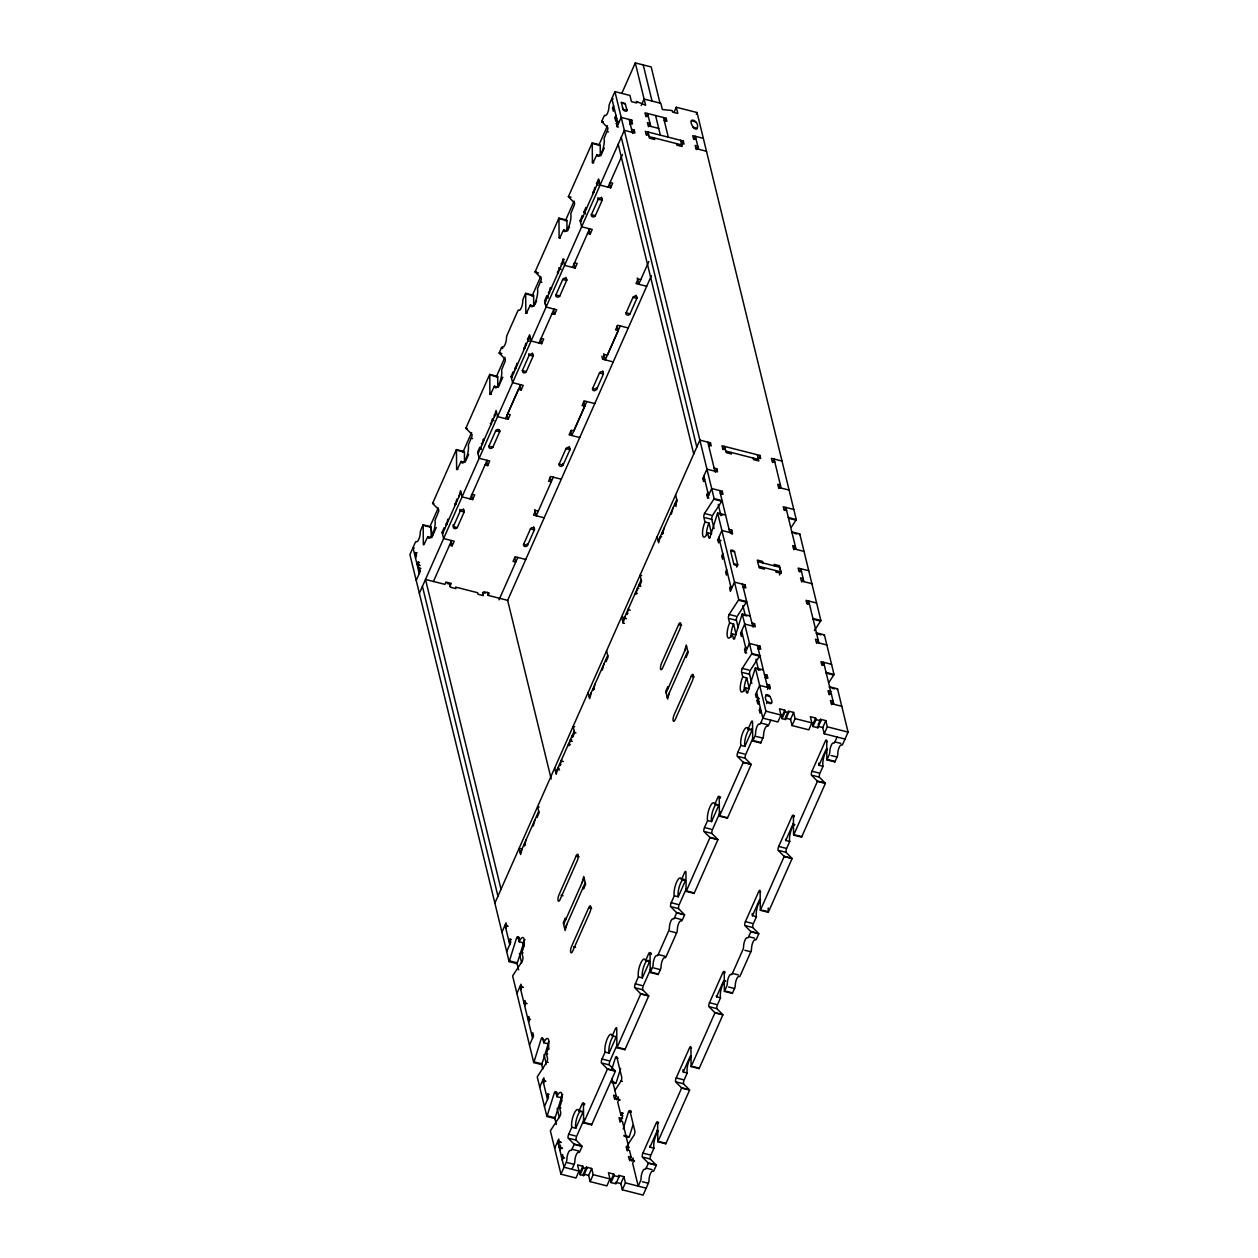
<?xml version="1.0" encoding="UTF-8"?>
<svg xmlns="http://www.w3.org/2000/svg" width="1258" height="1258" viewBox="0 0 1258 1258"><rect width="100%" height="100%" fill="white"/><g stroke="black" fill="none" stroke-linecap="round" stroke-linejoin="round"><path stroke-width="1.5" d="M524.099 941.361L517.352 962.905A2.862 0.865 -75.7 0 1 517.085 963.644L509.128 961.615A2.862 0.865 -75.7 0 0 509.411 960.892L516.598 937.902A2.862 0.865 -75.7 0 1 517.997 937.131L519.318 937.462M548.252 1043.763L541.978 1063.875A2.862 0.865 -75.7 0 1 541.695 1064.598L533.754 1062.585A2.862 0.865 -75.7 0 0 534.021 1061.846L541.207 1038.856A2.862 0.865 -75.7 0 1 542.607 1038.102L543.739 1042.74L547.717 1043.747L549.038 1049.172M561.854 1096.253L555.124 1117.812A2.862 0.865 -75.7 0 1 554.841 1118.535L546.9 1116.506A2.862 0.865 -75.7 0 0 547.167 1115.783L554.353 1092.793A2.862 0.865 -75.7 0 1 555.753 1092.023L557.09 1092.369M750.193 615.995L742.251 613.967A2.862 0.865 -75.7 0 0 741.968 614.69L734.782 637.68A2.862 0.865 -75.7 0 1 733.383 638.451L732.25 633.812A10.033 3.003 -75.7 0 1 727.344 636.485A10.033 3.003 -75.7 0 1 729.609 622.962L728.476 618.323A2.862 0.865 -75.7 0 1 729.121 614.454L738.43 600.192A2.862 0.865 -75.7 0 0 738.745 599.594L717.642 512.997L725.583 515.025M611.813 1069.253L615.398 1057.758A2.862 0.865 -75.7 0 1 616.797 1056.987L621.704 1077.131A2.862 0.865 -75.7 0 1 621.059 1080.984L614.847 1090.497M620.65 1068.404L616.168 1082.776A2.862 0.865 -75.7 0 1 615.885 1083.5L611.419 1082.352M623.15 1128.929L628.544 1111.679A2.862 0.865 -75.7 0 1 629.944 1110.924L631.264 1111.254M632.9 1125.202L629.314 1136.697A2.862 0.865 -75.7 0 1 629.031 1137.421L624.062 1136.163M592.628 388.439L592.518 388.769A2.139 1.777 -13.7 0 0 594.625 390.751L596.591 389.445L603.431 374.019L602.896 372.085A2.123 1.761 -13.7 0 0 599.626 372.698L592.628 388.439L596.591 389.445L596.213 387.904M488.906 446.181L488.796 446.496A2.17 1.793 -13.7 0 0 492.711 447.502L499.819 431.431A2.17 1.793 -13.7 0 0 495.888 430.425L488.906 446.181L492.9 447.188M522.369 370.544L522.919 372.478A2.123 1.761 -13.7 0 0 526.174 371.865L533.282 355.81A2.123 1.761 -13.7 0 0 531.191 353.844L529.209 355.118L522.369 370.544L526.379 371.566M555.879 294.938L555.769 295.253A2.17 1.793 -13.7 0 0 559.668 296.243L566.792 280.188A2.17 1.793 -13.7 0 0 566.65 279.134A2.17 1.793 -13.7 0 0 562.876 279.197L555.879 294.938L559.873 295.945M591.402 214.678L591.291 215.008A2.17 1.793 -13.7 0 0 595.207 215.999L602.315 199.928A2.17 1.793 -13.7 0 0 602.173 198.89A2.17 1.793 -13.7 0 0 598.415 198.937L591.402 214.678L595.396 215.7M533.644 526.788L534.414 529.885L530.436 528.879L523.485 544.635A2.17 1.793 -13.7 0 0 527.385 545.626L534.508 529.571A2.17 1.793 -13.7 0 0 530.577 528.564L530.42 528.879M559.008 464.375L566.131 448.32A2.17 1.793 -13.7 0 1 570.031 449.31L569.937 449.641M625.981 313.132L633.089 297.077A2.17 1.793 -13.7 0 1 637.004 298.067L629.896 314.138A2.17 1.793 -13.7 0 1 625.949 313.132M464.501 461.655L464.422 452.157A2.862 0.865 -75.7 0 0 464.359 451.622L456.402 449.593A2.862 0.865 -75.7 0 1 456.465 450.144L456.623 469.124A2.862 0.865 -75.7 0 0 457.189 469.533L461.104 461.419A10.033 3.003 -75.7 0 0 466.01 458.73A10.033 3.003 -75.7 0 0 468.275 445.206L471.97 436.18A2.878 0.865 -75.7 0 0 472.002 434.403L466.073 428.459A2.862 0.865 -75.7 0 1 465.916 428.113L489.692 374.397L497.649 376.425A2.862 0.865 -75.7 0 1 497.712 376.96L497.791 386.458M533.691 305.364L533.628 295.866A2.862 0.865 -75.7 0 0 533.565 295.331L525.608 293.303A2.862 0.865 -75.7 0 1 525.671 293.837L525.828 312.833A2.878 0.865 -75.7 0 0 526.394 313.242L530.31 305.112A10.033 3.003 -75.7 0 0 535.216 302.439A10.033 3.003 -75.7 0 0 537.481 288.9L541.16 279.874A2.862 0.865 -75.7 0 0 541.207 278.097L535.232 272.09A2.815 0.849 -75.7 0 1 535.122 271.807L558.898 218.106L566.855 220.134A2.862 0.865 -75.7 0 1 566.918 220.669L566.996 230.167M600.286 154.97L600.208 145.472A2.862 0.865 -75.7 0 0 600.145 144.937L592.204 142.909A2.862 0.865 -75.7 0 1 592.266 143.443L592.408 162.424A2.878 0.865 -75.7 0 0 592.974 162.848L596.89 154.718A10.033 3.003 -75.7 0 0 601.796 152.045A10.033 3.003 -75.7 0 0 604.076 138.506L607.756 129.48A2.862 0.865 -75.7 0 0 607.787 127.703L601.859 121.759A2.862 0.865 -75.7 0 1 601.717 121.413L603.871 116.538A2.878 0.865 -75.7 0 1 604.846 115.296L605.098 115.39A5.74 1.714 -75.7 0 0 607.535 113.078A5.74 1.714 -75.7 0 0 608.966 106.647A2.862 0.865 -75.7 0 1 609.674 103.439L614.91 91.614L629.928 95.435L631.437 101.631L636.737 102.983L636.359 101.426L645.606 105.232L635.29 62.9L651.188 66.941L659.994 103.093M617.096 325.916L618.228 330.555L607.315 355.259L604.673 354.583L602.613 359.206L613.212 361.911M431.195 536.851L431.132 527.354A2.862 0.865 -75.7 0 0 431.054 526.819L423.113 524.79L420.943 529.681A2.862 0.865 -75.7 0 0 420.235 532.889A5.74 1.714 -75.7 0 1 418.804 539.32A5.74 1.714 -75.7 0 1 416.367 541.632L416.131 541.538A2.878 0.865 -75.7 0 0 415.156 542.78L409.919 554.605L509.128 961.615M423.113 524.79A2.862 0.865 -75.7 0 1 423.175 525.341L423.333 544.321A2.878 0.865 -75.7 0 0 423.899 544.745L427.799 536.616A10.033 3.003 -75.7 0 0 432.721 533.927A10.033 3.003 -75.7 0 0 434.985 520.403L438.665 511.377A2.862 0.865 -75.7 0 0 438.696 509.6L432.736 503.577A2.815 0.849 -75.7 0 1 432.626 503.31L456.402 449.593M489.692 374.397A2.862 0.865 -75.7 0 1 489.771 374.947L489.912 393.927A2.878 0.865 -75.7 0 0 490.478 394.336L494.394 386.222A10.033 3.003 -75.7 0 0 499.3 383.533A10.033 3.003 -75.7 0 0 501.565 370.009L505.26 360.967A2.862 0.865 -75.7 0 0 505.291 359.206L499.363 353.262A2.862 0.865 -75.7 0 1 499.222 352.916L501.376 348.026A2.878 0.865 -75.7 0 1 502.351 346.799L502.602 346.878A5.74 1.714 -75.7 0 0 505.024 344.582A5.74 1.714 -75.7 0 0 506.455 338.15A2.862 0.865 -75.7 0 1 507.178 334.927L517.651 311.276A2.878 0.865 -75.7 0 1 518.626 310.05L518.862 310.128A5.74 1.714 -75.7 0 0 521.299 307.833A5.74 1.714 -75.7 0 0 522.73 301.401A2.862 0.865 -75.7 0 1 523.454 298.177L525.608 293.303M558.898 218.106A2.862 0.865 -75.7 0 1 558.961 218.64L559.118 237.62A2.862 0.865 -75.7 0 0 559.684 238.045L563.6 229.915A10.033 3.003 -75.7 0 0 568.506 227.242A10.033 3.003 -75.7 0 0 570.77 213.718L574.466 204.677A2.878 0.865 -75.7 0 0 574.497 202.9L568.569 196.956A2.862 0.865 -75.7 0 1 568.412 196.61L592.204 142.909M417.106 552.907L415.769 552.577L414.747 554.888L416.084 555.218M614.344 108.88L613.322 111.191L612.567 108.094L613.589 105.782M415.502 557.986L416.524 555.674L415.769 552.577M438.24 507.949L430.283 525.891L432.61 535.405M462.865 452.314L471.608 432.579M496.234 376.944L504.977 357.209M531.992 296.196L540.736 276.446M565.361 220.826L574.104 201.076M598.729 145.456L607.472 125.706M621.782 93.406L635.29 62.9M419.433 562.452L418.112 562.122L417.074 564.433L419.071 564.936M616.986 121.082L615.649 120.752L614.895 117.654L615.933 115.327M417.829 567.531L418.867 565.219L418.112 562.122M615.649 120.752L616.687 118.425M436.227 527.589L431.777 537.622L427.799 536.616M465.664 461.073L468.668 454.327M498.372 387.228L500.165 383.171M500.763 381.819L502.807 377.196M534.87 304.782L536.663 300.725M569.371 226.88L567.578 230.922L563.6 229.915M604.28 148.019L600.868 155.725L596.89 154.718M420.88 568.396L419.559 568.066L418.521 570.377L419.858 570.707M618.433 127.027L617.096 126.681L616.341 123.583L617.379 121.271L618.7 121.617M416.209 580.41L420.314 571.163L419.559 568.066M617.096 126.681L621.2 117.419L631.799 120.123L632.051 124.385M449.499 545.186L452.141 545.862L454.185 541.239L443.587 538.534L442.108 532.338L444.153 527.715L444.53 529.256M446.244 525.404L447.911 519.224L448.288 520.781M455.113 505.339L456.796 499.159L457.173 500.715M481.012 447.801L479.691 447.455L477.631 452.094L479.141 458.289M481.767 445.143L483.449 438.979L483.827 440.52M490.651 425.094L492.318 418.914L494.032 420.801M494.41 416.602L496.077 410.423L497.586 416.618M419.354 593.32L512.619 382.668L511.11 376.472L513.17 371.833L513.547 373.39M515.245 369.522L516.928 363.358L517.305 364.899M524.13 349.472L525.813 343.292L526.19 344.834M529.225 341.311L527.511 339.424L529.571 334.801L531.08 340.997L512.588 382.652L523.186 385.357L521.142 389.98L518.485 389.304L507.572 414.008L510.229 414.684L508.169 419.307L497.57 416.618M551.995 313.698L554.636 314.358L556.696 309.735L546.098 307.031L544.604 300.851L546.648 296.212L547.969 296.558M548.74 293.9L550.406 287.72L551.727 288.066M557.624 273.851L559.291 267.671L560.612 268.001M561.383 265.359L563.049 259.179L564.37 259.51M587.517 233.438L590.175 234.114L592.219 229.491L581.621 226.786L580.127 220.59L582.187 215.967L583.508 216.297M585.599 213.986L583.885 212.099L585.945 207.476L586.322 209.032M593.147 193.59L594.83 187.411L595.207 188.967M598.226 185.445L596.528 183.558L598.588 178.919L600.097 185.115L610.665 187.819L612.725 183.181L610.067 182.504M442.454 533.879L460.915 492.224M477.993 453.635L496.438 411.964M511.456 378.013L529.901 336.342M563.411 260.721L544.95 302.392L546.098 307.031M580.488 222.131L598.934 180.476M629.881 124.463L631.799 120.123M641.218 105.53L644.096 99.036L660.843 103.313L662.353 109.509L672.134 110.547L672.511 112.088L677.81 113.44L676.285 107.245L697.042 112.528L796.267 519.538A2.862 0.865 -75.7 0 1 795.952 520.136L791.298 527.275M433.365 581.652L451.559 540.563M457.346 527.432L464.296 511.676A2.17 1.793 -13.7 0 0 460.349 510.685L453.273 526.756A2.17 1.793 -13.7 0 0 457.173 527.747L453.399 526.426L452.99 524.885M470.005 498.891L487.098 460.318M505.543 418.647L520.576 384.681M539.022 343.025L554.055 309.059M572.5 267.404L589.593 228.814M608.039 187.143L622.443 154.608M632.648 133.411L634.189 129.936L631.547 129.26M458.871 496.847L460.554 490.667L462.063 496.863L472.646 499.568L474.691 494.929L472.049 494.252M485.022 464.941L487.679 465.617L489.724 460.978L479.125 458.274M634.189 129.936L634.944 133.034L624.345 130.329L531.08 340.997L541.632 343.686L543.692 339.047L541.034 338.386M563.049 259.179L564.559 265.375L575.142 268.064L577.186 263.441L574.544 262.765M646.187 116.742L647.618 113.503L650.763 126.413M648.468 126.775L650.009 123.315L647.367 122.639L648.122 125.737L658.72 128.426M646.486 135.219L647.933 131.98L649.474 138.191L654.773 139.528L654.396 137.987M449.798 586.653L451.245 583.413L445.945 582.061L444.923 584.372L425.503 579.435L501.03 889.233M664.633 121.696L666.174 118.221L644.977 112.827L645.731 115.925L648.373 116.601M673.989 112.449L676.285 107.245M482.49 594.971L483.921 591.732L489.22 593.084L488.198 595.396L507.65 600.349L551.193 779.001M681.757 144.466L683.298 140.99L645.323 131.319L646.077 134.417L648.719 135.093M696.272 114.258L697.042 112.528M694.023 139.402L695.391 136.32L698.536 149.23M696.24 149.608L697.781 146.132L695.139 145.456L695.894 148.554L706.493 151.259M583.633 401.538L584.766 406.192L573.821 430.881L571.163 430.205L569.119 434.828L579.734 437.532M499.017 599.846L517.809 557.436M553.331 477.175L536.254 515.764L534.744 509.569M586.81 401.554L571.777 435.504L570.645 430.865M620.304 325.932L605.271 359.882L603.761 353.687M648.845 261.475L638.75 284.261L637.24 278.065M569.182 446.543L569.953 449.641L562.924 465.381A2.17 1.793 -13.7 0 1 558.992 464.375M507.556 600.553L651.361 275.769M494.866 903.118L699.873 440.127L710.471 442.816L711.226 445.914L708.569 445.253M520.262 852.971L538.707 811.3M555.8 772.726L574.246 731.055M589.263 697.089L607.708 655.434M622.757 621.483L641.203 579.812M658.296 541.223L676.741 499.552M559.165 768.434L557.844 768.088L556.178 774.268L554.668 768.072M561.603 759.612L559.936 765.776L559.558 764.235L560.879 764.565M571.808 739.877L570.487 739.547L568.82 745.727L568.443 744.17L570.424 744.673M574.702 726.809L573.113 726.401L574.623 732.596L572.579 737.235L572.201 735.678L573.522 736.024M624.471 623.37L623.135 623.024L624.817 616.845M628.575 608.353L626.893 614.533L626.515 612.992L627.852 613.322M640.857 586.322L639.536 585.992L641.596 581.353L640.07 575.158L641.674 575.566M676.395 506.078L675.074 505.732L677.119 501.109L675.609 494.913M708.93 446.291L710.471 442.816M501.958 932.162L506.046 922.9L506.801 925.998L505.779 928.31M704.622 479.204L703.599 481.531L702.845 478.433L706.949 469.171L717.547 471.86L716.793 468.762L714.135 468.086M723.161 449.656L724.592 446.417L726.133 452.628L731.433 453.965L731.055 452.424M715.252 472.237L716.793 468.762M511.346 939.506L510.025 939.16L508.987 941.471L510.323 941.817M708.899 498.121L707.562 497.791L706.807 494.693L707.845 492.381L709.166 492.711M506.675 951.52L510.779 942.258L510.025 939.16M707.562 497.791L711.666 488.529L722.265 491.233L723.02 494.331L720.378 493.655M720.724 494.693L722.265 491.233M576.117 856.1L559.039 894.69A4.293 1.289 -75.7 0 0 558.065 900.492A4.293 1.289 -75.7 0 0 560.172 899.344L577.249 860.755A4.293 1.289 -75.7 0 0 578.224 854.953A4.293 1.289 -75.7 0 0 576.117 856.1L579.105 856.871M678.628 624.613L661.535 663.202A4.293 1.289 -75.7 0 0 660.56 668.989A4.293 1.289 -75.7 0 0 662.667 667.841L679.76 629.252A4.293 1.289 -75.7 0 0 680.72 623.465A4.293 1.289 -75.7 0 0 678.628 624.613L681.6 625.368M516.896 993.474L521.001 984.212L521.755 987.31L520.733 989.621M719.576 540.515L718.554 542.843L717.799 539.745L721.888 530.483L732.486 533.172L731.983 534.336M758.401 458.903L759.942 455.427L721.966 445.757L722.721 448.854L725.379 449.531M730.458 532.967L731.731 530.074L729.09 529.398M722.784 553.693L721.762 556.005L722.517 559.102L723.539 556.791M524.696 1005.881L525.718 1003.57L524.963 1000.472L523.941 1002.783L527.118 1003.601M563.631 924.363L584.121 878.068M666.127 692.875L686.616 646.565M564.763 929.017L585.253 882.707M667.259 697.514L687.749 651.219M772.491 462.551L774.063 459.013L781.139 488.057M726.684 569.701L725.662 572.013L726.416 575.11L727.439 572.799M528.596 1021.889L529.618 1019.578L528.863 1016.48L527.841 1018.791L530.483 1019.467M736.685 567.091L737.707 564.779L734.562 551.869A2.154 1.006 23.9 0 0 732.298 550.202A2.154 1.006 23.9 0 0 730.584 550.847L733.729 563.757A2.154 1.006 23.9 0 0 736.009 565.424A2.154 1.006 23.9 0 0 737.707 564.779L733.729 563.757M531.804 1035.067L532.826 1032.739L533.581 1035.837L529.492 1045.099M730.646 585.961L729.624 588.272L730.379 591.37L734.483 582.108L745.082 584.813L745.837 587.911L743.179 587.234M588.713 907.741L571.619 946.315A4.293 1.289 -75.7 0 0 570.66 952.117A4.293 1.289 -75.7 0 0 572.767 950.969L589.845 912.38A4.293 1.289 -75.7 0 0 590.82 906.593A4.293 1.289 -75.7 0 0 588.713 907.741L591.685 908.496M691.208 676.238L674.131 714.827A4.293 1.289 -75.7 0 0 673.156 720.63A4.293 1.289 -75.7 0 0 675.263 719.466L692.34 680.893A4.293 1.289 -75.7 0 0 693.315 675.09A4.293 1.289 -75.7 0 0 691.208 676.238L694.196 677.008M778.844 488.434L780.385 484.959L777.727 484.283L778.482 487.381L789.081 490.085M743.793 587.706L745.082 584.813M784.489 510.512L785.857 507.414L796.078 549.369M539.713 1087.054L543.818 1077.792L544.572 1080.889L543.55 1083.201M742.393 634.111L741.355 636.422L740.6 633.324L744.705 624.062L755.303 626.767L754.548 623.669L751.907 622.993M753.007 627.129L754.548 623.669M549.101 1094.397L547.78 1094.051L546.758 1096.378L548.079 1096.709M746.654 653.028L745.334 652.682L744.579 649.584L745.601 647.272L746.922 647.603M779.488 574.969L780.856 571.887L779.724 567.248L757.646 561.618M544.431 1106.411L548.535 1097.149L547.78 1094.051M745.334 652.682L749.422 643.42L760.021 646.125L760.775 649.222L758.134 648.546M793.798 549.746L795.323 546.271L792.682 545.595L793.436 548.692L804.035 551.397M758.495 649.6L760.021 646.125M799.443 571.824L800.811 568.742L803.956 581.636M801.661 582.014L803.202 578.538L800.544 577.862L801.299 580.96L811.897 583.665M554.652 1148.365L558.756 1139.103L559.511 1142.201L558.489 1144.513M757.332 695.422L756.31 697.734L755.555 694.636L759.659 685.374L770.258 688.079L769.739 689.227M765.572 678.644L767.113 675.169L764.455 674.492M759.077 704.008L757.756 703.662L757.001 700.564L758.024 698.253L759.345 698.599M559.936 1150.457L560.958 1148.145L560.203 1145.047L559.181 1147.359L562.499 1148.208M757.756 703.662L758.778 701.351M643.263 1157.234L650.213 1159.011L656.141 1164.955A2.862 0.865 -75.7 0 1 656.283 1165.301L654.129 1170.176A2.862 0.865 -75.7 0 1 652.902 1171.324A5.74 1.714 -75.7 0 0 650.465 1173.62A5.74 1.714 -75.7 0 0 649.034 1180.051A2.862 0.865 -75.7 0 1 648.326 1183.275L643.09 1195.1L622.333 1189.816L625.415 1182.866L623.905 1176.67L618.606 1175.318L618.983 1176.875L615.901 1183.825L611.042 1182.583L614.124 1175.632L613.747 1174.091L608.447 1172.739L609.957 1178.935L606.875 1185.885L590.144 1181.608L593.21 1174.673L591.7 1168.478L586.401 1167.125L586.778 1168.666L583.712 1175.617L580.127 1174.705L583.209 1167.77L582.831 1166.213L577.532 1164.861L579.042 1171.056L575.96 1178.007L560.958 1174.186L566.194 1162.361A2.862 0.865 -75.7 0 0 566.902 1159.137A5.74 1.714 -75.7 0 1 568.333 1152.705A5.74 1.714 -75.7 0 1 570.77 1150.41A2.862 0.865 -75.7 0 0 571.981 1149.262L574.151 1144.371A2.862 0.865 -75.7 0 0 573.994 1144.025L568.066 1138.081A2.862 0.865 -75.7 0 1 568.726 1134.229L571.792 1127.278A10.033 3.003 -75.7 0 1 574.057 1113.755A10.033 3.003 -75.7 0 1 578.963 1111.066L582.045 1104.131A2.862 0.865 -75.7 0 1 583.445 1103.36L584.766 1103.706M602.692 1063.23L609.312 1064.913L615.241 1070.857A2.862 0.865 -75.7 0 1 615.398 1071.203L591.606 1124.904L583.665 1122.891L607.441 1069.174A2.862 0.865 -75.7 0 0 607.299 1068.828L601.371 1062.884A2.862 0.865 -75.7 0 1 602.016 1059.032L605.082 1052.081A10.033 3.003 -75.7 0 1 607.362 1038.558A10.033 3.003 -75.7 0 1 612.269 1035.869L615.335 1028.934A2.862 0.865 -75.7 0 1 616.735 1028.163L616.892 1047.143A2.862 0.865 -75.7 0 0 616.955 1047.694L624.911 1049.707L648.688 996.006A2.862 0.865 -75.7 0 0 648.53 995.66L642.618 989.716L635.982 988.033M616.955 1047.694L640.731 993.977A2.862 0.865 -75.7 0 0 640.589 993.631L634.661 987.687A2.862 0.865 -75.7 0 1 635.306 983.819L638.388 976.884A10.033 3.003 -75.7 0 1 640.652 963.361A10.033 3.003 -75.7 0 1 645.558 960.672L648.641 953.737A2.862 0.865 -75.7 0 1 650.04 952.966L651.361 953.297M671.898 906.924L678.518 908.622L684.446 914.566A2.862 0.865 -75.7 0 1 684.588 914.912L682.434 919.787A2.862 0.865 -75.7 0 1 681.459 921.013L680.72 920.777A5.74 1.714 -75.7 0 0 677.433 928.2L677.307 930.401A2.862 0.865 -75.7 0 1 676.631 932.886L666.158 956.536A2.862 0.865 -75.7 0 1 665.183 957.763L664.46 957.527A5.74 1.714 -75.7 0 0 661.173 964.949L661.032 967.15A2.862 0.865 -75.7 0 1 660.371 969.635L658.201 974.51L650.26 972.497L652.415 967.606A2.862 0.865 -75.7 0 0 653.091 965.122L653.216 962.92A5.74 1.714 -75.7 0 1 656.503 955.498L657.242 955.75A2.862 0.865 -75.7 0 0 658.217 954.508L668.69 930.857A2.862 0.865 -75.7 0 0 669.35 928.373L669.492 926.171A5.74 1.714 -75.7 0 1 672.778 918.749L673.517 919A2.862 0.865 -75.7 0 0 674.477 917.758L676.647 912.883A2.862 0.865 -75.7 0 0 676.49 912.537L670.577 906.593A2.862 0.865 -75.7 0 1 671.222 902.725L674.288 895.775A10.033 3.003 -75.7 0 1 676.552 882.251A10.033 3.003 -75.7 0 1 681.474 879.578L684.541 872.627A2.862 0.865 -75.7 0 1 685.94 871.873L686.097 890.853A2.862 0.865 -75.7 0 0 686.16 891.387L694.117 893.416L717.893 839.715A2.862 0.865 -75.7 0 0 717.736 839.353L711.808 833.409L705.188 831.727M686.16 891.387L709.937 837.686A2.862 0.865 -75.7 0 0 709.795 837.341L703.867 831.396A2.862 0.865 -75.7 0 1 704.511 827.528L707.594 820.578A10.033 3.003 -75.7 0 1 709.858 807.054A10.033 3.003 -75.7 0 1 714.764 804.381L717.831 797.43A2.862 0.865 -75.7 0 1 719.246 796.66L720.567 797.006M738.477 756.53L745.113 758.212L751.026 764.156A2.862 0.865 -75.7 0 1 751.183 764.502L727.407 818.219L719.45 816.19L743.242 762.49A2.862 0.865 -75.7 0 0 743.085 762.144L737.157 756.2A2.862 0.865 -75.7 0 1 737.801 752.331L740.883 745.381A10.033 3.003 -75.7 0 1 743.148 731.857A10.033 3.003 -75.7 0 1 748.054 729.184L751.136 722.234A2.862 0.865 -75.7 0 1 752.536 721.463L752.693 740.459A2.862 0.865 -75.7 0 0 752.756 740.993L760.697 743.022L762.867 738.131A2.862 0.865 -75.7 0 0 763.575 734.924A5.74 1.714 -75.7 0 1 765.006 728.492A5.74 1.714 -75.7 0 1 767.443 726.196A2.862 0.865 -75.7 0 0 768.654 725.048L770.824 720.158M767.569 689.321L769.503 684.981L766.845 684.305M761.106 710.912L760.084 713.223L759.329 710.125L760.351 707.814M807.306 604.092L808.674 601.01L818.895 642.948M571.792 1127.278L575.771 1128.284L582.941 1112.088A10.033 3.003 -75.7 0 0 582.674 1111.301M605.082 1052.081L609.061 1053.088L616.231 1036.891A10.033 3.003 -75.7 0 0 615.98 1036.105M638.388 976.884L642.351 977.891L649.537 961.694A10.033 3.003 -75.7 0 0 648.908 960.373M674.288 895.775L678.266 896.797L685.437 880.584A10.033 3.003 -75.7 0 0 685.17 879.814M707.594 820.578L711.556 821.6L718.743 805.387A10.033 3.003 -75.7 0 0 718.475 804.617M740.883 745.381L744.862 746.403L752.032 730.19A10.033 3.003 -75.7 0 0 751.403 728.869M562.263 1160.002L563.285 1157.69L562.53 1154.592L561.508 1156.904L563.49 1157.423M766.641 703.615L767.411 701.87L771.374 702.892M584.514 1118.551L576.667 1136.241A2.862 0.865 -75.7 0 0 576.022 1140.11L581.951 1146.054A2.862 0.865 -75.7 0 1 582.092 1146.4L579.938 1151.29A2.862 0.865 -75.7 0 1 578.711 1152.438A5.74 1.714 -75.7 0 0 576.274 1154.734A5.74 1.714 -75.7 0 0 574.859 1161.165A2.862 0.865 -75.7 0 1 574.135 1164.373L571.981 1169.264M617.018 1045.115L609.957 1061.044A2.862 0.865 -75.7 0 0 609.312 1064.913M651.094 968.141L643.263 985.847A2.862 0.865 -75.7 0 0 642.618 989.716M686.223 888.824L679.163 904.754A2.862 0.865 -75.7 0 0 678.518 908.622M720.299 811.85L712.468 829.557A2.862 0.865 -75.7 0 0 711.808 833.409M752.803 738.43L745.758 754.36A2.862 0.865 -75.7 0 0 745.113 758.212M752.756 740.993L754.91 736.119A2.862 0.865 -75.7 0 0 755.633 732.895A5.74 1.714 -75.7 0 1 757.049 726.464A5.74 1.714 -75.7 0 1 759.486 724.168A2.862 0.865 -75.7 0 0 760.713 723.02L765.949 711.195L755.398 667.904L763.339 669.916M845.014 739.059L824.257 733.76L827.324 726.825L825.814 720.63L820.515 719.277L820.892 720.818L817.826 727.769L812.967 726.526L816.033 719.592L815.656 718.035L810.356 716.683L811.866 722.878L808.8 729.829L792.053 725.567L795.135 718.617L793.625 712.421L788.326 711.084L788.703 712.626L785.621 719.576L782.051 718.664L785.134 711.714L784.756 710.172L779.457 708.82L780.966 715.016L777.884 721.966L762.867 718.129L756.577 692.325M582.831 1166.213L579.749 1173.164L580.127 1174.705M784.756 710.172L781.674 717.107L782.051 718.664M614.69 1099.382L616.216 1095.907L612.096 1078.971M816.599 643.325L818.14 639.85L815.499 639.19L816.253 642.288L826.852 644.977M583.712 1175.617L583.335 1174.076L586.401 1167.125M787.555 712.814L785.244 718.019L790.543 719.372L792.053 725.567M616.64 1099.775L618.008 1096.693L618.763 1099.791L617.725 1102.102L620.949 1115.264L622.27 1115.61M590.144 1181.608L588.634 1175.412L591.7 1168.478M790.543 719.372L793.625 712.421M620.949 1115.264L621.971 1112.953L623.292 1113.283M619.99 1122.215L622.726 1116.05L621.971 1112.953M822.245 665.403L823.613 662.321L833.85 704.276M613.747 1174.091L610.665 1181.026L611.042 1182.583M815.656 718.035L812.589 724.985L812.967 726.526M627.239 1150.881L628.78 1147.406L622.458 1121.46L619.801 1120.784L619.046 1117.686L622.584 1118.582M829.164 694.825L830.689 691.365L828.047 690.689L828.802 693.787L831.459 694.463M818.219 724.482L820.515 719.277M629.629 1160.694L631.17 1157.218L629.535 1150.504L626.877 1149.828L626.122 1146.73L628.78 1147.406M831.554 704.637L833.095 701.178L830.437 700.502L831.192 703.599L841.791 706.288M622.333 1189.816L620.823 1183.621L623.905 1176.67M824.257 733.76L822.748 727.564L825.814 720.63M631.579 1161.087L632.947 1158.005L633.702 1161.103L632.68 1163.414L638.215 1186.137L640.385 1181.246A2.862 0.865 -75.7 0 0 641.093 1178.038A5.74 1.714 -75.7 0 1 642.524 1171.607A5.74 1.714 -75.7 0 1 644.961 1169.295A2.862 0.865 -75.7 0 0 646.172 1168.147L648.342 1163.273A2.862 0.865 -75.7 0 0 648.184 1162.927L642.256 1156.983A2.862 0.865 -75.7 0 1 642.917 1153.114L656.236 1123.017A2.862 0.865 -75.7 0 1 657.635 1122.262L658.626 1122.513M676.552 1082.037L683.503 1083.798L689.431 1089.758A2.862 0.865 -75.7 0 1 689.588 1090.104L665.796 1143.805L657.855 1141.777L681.632 1088.076A2.862 0.865 -75.7 0 0 681.474 1087.73L675.562 1081.786A2.862 0.865 -75.7 0 1 676.206 1077.917L689.526 1047.82A2.862 0.865 -75.7 0 1 690.925 1047.065L691.082 1066.045A2.862 0.865 -75.7 0 0 691.145 1066.58L699.102 1068.608L722.878 1014.907A2.862 0.865 -75.7 0 0 722.721 1014.546L716.793 1008.601L709.842 1006.84M691.145 1066.58L714.921 1012.879A2.862 0.865 -75.7 0 0 714.78 1012.533L708.852 1006.589A2.862 0.865 -75.7 0 1 709.496 1002.72L722.815 972.623A2.862 0.865 -75.7 0 1 724.231 971.852L725.221 972.12M745.758 925.731L752.709 927.508L758.637 933.452A2.862 0.865 -75.7 0 1 758.778 933.798L756.624 938.688A2.862 0.865 -75.7 0 1 755.649 939.915L754.91 939.663A5.74 1.714 -75.7 0 0 751.624 947.085L751.498 949.303A2.862 0.865 -75.7 0 1 750.822 951.771L740.349 975.437A2.862 0.865 -75.7 0 1 739.374 976.664L738.65 976.412A5.74 1.714 -75.7 0 0 735.364 983.835L735.222 986.052A2.862 0.865 -75.7 0 1 734.546 988.521L732.392 993.411L724.435 991.383L726.605 986.508A2.862 0.865 -75.7 0 0 727.281 984.023L727.407 981.822A5.74 1.714 -75.7 0 1 730.694 974.384L731.433 974.635A2.862 0.865 -75.7 0 0 732.408 973.409L742.88 949.759A2.862 0.865 -75.7 0 0 743.541 947.274L743.682 945.072A5.74 1.714 -75.7 0 1 746.969 937.635L747.692 937.886A2.862 0.865 -75.7 0 0 748.667 936.66L750.837 931.769A2.862 0.865 -75.7 0 0 750.68 931.423L744.752 925.479A2.862 0.865 -75.7 0 1 745.412 921.627L758.731 891.529A2.862 0.865 -75.7 0 1 760.131 890.758L760.288 909.738A2.862 0.865 -75.7 0 0 760.351 910.289L768.292 912.302L792.084 858.601A2.862 0.865 -75.7 0 0 791.927 858.255L785.998 852.311L779.048 850.534M760.351 910.289L784.127 856.572A2.862 0.865 -75.7 0 0 783.986 856.226L778.057 850.282A2.862 0.865 -75.7 0 1 778.702 846.43L792.021 816.332A2.862 0.865 -75.7 0 1 793.421 815.561L794.427 815.813M812.338 775.337L819.304 777.114L825.217 783.058A2.862 0.865 -75.7 0 1 825.374 783.404L801.598 837.105L793.641 835.092L817.417 781.375A2.862 0.865 -75.7 0 0 817.275 781.029L811.347 775.085A2.862 0.865 -75.7 0 1 811.992 771.217L825.327 741.135A2.862 0.865 -75.7 0 1 826.726 740.364L826.868 759.345A2.862 0.865 -75.7 0 0 826.946 759.895L834.887 761.908L837.057 757.033A2.862 0.865 -75.7 0 0 837.765 753.809A5.74 1.714 -75.7 0 1 839.196 747.378A5.74 1.714 -75.7 0 1 841.633 745.082A2.862 0.865 -75.7 0 0 842.844 743.934L848.081 732.109L837.529 688.818L829.588 686.789A2.862 0.865 -75.7 0 0 829.305 687.513M650.213 1159.011A2.862 0.865 -75.7 0 1 650.858 1155.143L653.94 1148.192L649.961 1147.186L657.132 1130.973A10.033 3.003 -75.7 0 0 656.865 1130.203M690.972 1056.783A10.033 3.003 -75.7 0 0 687.23 1072.995L683.251 1071.989L690.422 1055.776L691.428 1056.028M716.793 1008.601A2.862 0.865 -75.7 0 1 717.453 1004.749L720.519 997.798L716.541 996.792L723.727 980.58L725.709 981.083M760.162 900.492A10.033 3.003 -75.7 0 0 756.435 916.705L752.457 915.682L759.628 899.486L760.618 899.737M785.998 852.311A2.862 0.865 -75.7 0 1 786.643 848.442L789.725 841.508L785.747 840.486L792.933 824.289A10.033 3.003 -75.7 0 0 792.666 823.503M819.304 777.114A2.862 0.865 -75.7 0 1 819.949 773.245L823.015 766.311L819.052 765.289L826.223 749.092L827.214 749.343M687.23 1072.995L684.148 1079.946A2.862 0.865 -75.7 0 0 683.503 1083.798M756.435 916.705L753.353 923.639A2.862 0.865 -75.7 0 0 752.709 927.508M826.946 759.895L829.101 755.004A2.862 0.865 -75.7 0 0 829.824 751.797A5.74 1.714 -75.7 0 1 831.239 745.365A5.74 1.714 -75.7 0 1 833.677 743.053A2.862 0.865 -75.7 0 0 834.903 741.906L837.057 737.031M704.999 521.991L708.962 523.014L711.603 533.848L707.641 532.842A10.033 3.003 -75.7 0 1 702.735 535.515A10.033 3.003 -75.7 0 1 704.999 521.991L703.867 517.352A2.862 0.865 -75.7 0 1 704.511 513.484L713.821 499.222A2.862 0.865 -75.7 0 0 714.135 498.624L614.91 91.614M714.135 498.624L722.076 500.653A2.862 0.865 -75.7 0 1 721.762 501.25L712.453 515.513A2.862 0.865 -75.7 0 0 711.808 519.381L714.041 528.533M738.745 599.594L746.686 601.607A2.862 0.865 -75.7 0 1 746.387 602.205L737.062 616.483A2.862 0.865 -75.7 0 0 736.417 620.336L738.21 627.663M742.755 676.898L746.733 677.905L749.375 688.755L745.396 687.733A10.033 3.003 -75.7 0 1 740.49 690.422A10.033 3.003 -75.7 0 1 742.755 676.898L741.622 672.244A2.862 0.865 -75.7 0 1 742.267 668.375L751.576 654.113A2.862 0.865 -75.7 0 0 751.891 653.515L742.251 613.967M751.891 653.515L759.832 655.544A2.862 0.865 -75.7 0 1 759.533 656.141L750.224 670.404A2.862 0.865 -75.7 0 0 749.564 674.272L751.797 683.424M814.366 630.62L820.578 621.106A2.862 0.865 -75.7 0 0 820.876 620.509L799.774 533.927L791.817 531.898A2.862 0.865 -75.7 0 0 791.549 532.621M543.739 1042.74A10.033 3.003 -75.7 0 1 548.645 1040.067A10.033 3.003 -75.7 0 1 546.381 1053.591L547.513 1058.23A2.862 0.865 -75.7 0 1 546.868 1062.098L537.559 1076.361A2.862 0.865 -75.7 0 0 537.245 1076.958L546.9 1116.506M829.069 682.166L833.724 675.027A2.862 0.865 -75.7 0 0 834.023 674.43L824.383 634.881L816.442 632.853A2.862 0.865 -75.7 0 0 816.222 633.403M627.223 1145.613L634.205 1134.92A2.862 0.865 -75.7 0 0 634.85 1131.052L629.944 1110.924M613.165 98.895L611.828 98.549L618.134 124.369M621.405 102.952L625.383 103.958M691.617 120.831L695.595 121.837M693.189 127.278L697.168 128.3C700.281 120.532 685.563 115.076 693.189 127.278A2.154 1.006 23.9 0 0 695.454 128.945A2.154 1.006 23.9 0 0 697.168 128.3M664.271 120.642L666.929 121.318L666.174 118.221M612.567 108.094L613.904 108.44M703.348 138.349L692.749 135.644L693.504 138.742L696.146 139.418M614.895 117.654L616.231 117.985M629.912 122.545L632.554 123.221M616.341 123.583L617.678 123.929M601.717 121.413L603.038 121.759M601.859 121.759L603.195 122.105M681.396 143.412L684.053 144.088L683.298 140.99M649.065 136.619L681.742 144.953M607.142 131.571L608.463 131.901M593.587 143.789L600.208 145.472M592.408 162.424L593.745 162.769M596.528 183.558L597.849 183.888M592.77 192.049L594.091 192.38M568.412 196.61L571.069 197.286M568.569 196.956L569.89 197.302M583.885 212.099L585.222 212.445M580.127 220.59L581.463 220.936M560.297 218.986L566.918 220.669M559.118 237.62L560.439 237.966M640.778 279.638L638.136 278.962L636.076 283.585L646.691 286.289M561.005 263.803L562.326 264.149M560.989 269.558L559.291 267.671M557.247 272.294L558.568 272.64M535.122 271.807L536.443 272.153M535.279 272.153L538.581 273.002M562.719 279.496L566.698 280.518L565.927 277.405M632.947 297.391L636.91 298.398L636.139 295.3M540.547 281.965L541.884 282.295M548.362 292.359L549.683 292.689M626.107 312.817L630.085 313.824M548.346 298.099L546.648 296.212M526.992 294.183L533.628 295.866M544.604 300.851L545.925 301.181M628.245 327.961L617.631 325.256L615.587 329.879L618.228 330.555M530.31 305.112L534.273 306.134M525.828 312.833L527.149 313.163M527.511 339.424L528.847 339.77M523.753 347.916L525.089 348.262M501.376 348.026L502.697 348.372M599.453 373.013L603.431 374.019L602.676 370.921M499.222 352.916L501.863 353.592M499.363 353.262L500.684 353.592M514.868 367.981L516.205 368.311M511.11 376.472L512.446 376.802M491.092 375.277L497.712 376.96M594.767 403.582L584.168 400.877L582.124 405.516L584.766 406.192M494.394 386.222L497.052 386.898M782.004 461.041L771.406 458.337L772.16 461.434L774.818 462.111M758.055 457.849L760.697 458.525L759.942 455.427M725.724 451.072L758.401 459.39M489.912 393.927L491.249 394.257M494.032 415.046L495.353 415.392M490.274 423.537L491.595 423.883M702.845 478.433L704.166 478.763M495.762 430.755L499.74 431.761L499.332 430.205M565.974 448.634L569.953 449.641M793.814 509.443L783.215 506.754L783.97 509.852L786.612 510.512M465.916 428.113L467.253 428.443M466.073 428.459L467.394 428.789M706.807 494.693L708.144 495.023M788.326 517.51L796.267 519.538M715.142 499.552L721.762 501.25M789.332 518.453L795.952 520.136M471.357 438.256L472.678 438.602M481.389 443.602L482.71 443.932M559.134 464.06L563.112 465.067L562.735 463.526M481.389 449.342L479.691 447.455M720.001 514.412L722.658 515.072M794.191 533.298L796.849 533.974M676.018 504.521L674.697 504.191L675.074 505.732M457.802 450.474L464.422 452.157M704.511 513.484L711.132 515.167M561.288 479.204L550.658 476.499L548.614 481.138L551.271 481.798L550.139 477.159M705.188 517.683L711.808 519.381M461.104 461.419L465.067 462.425M456.623 469.124L457.943 469.454M717.799 539.745L720.976 540.547M707.641 532.842L708.773 537.481L710.094 537.826M663.375 533.077L662.054 532.732L662.431 534.288L664.098 528.108M730.584 550.847L734.562 551.869M808.752 570.755L798.154 568.066L798.909 571.163L801.566 571.84M661.661 536.93L660.34 536.6L658.673 542.78L657.163 536.584M758.778 566.273L780.856 571.887M538.282 511.125L535.625 510.449L533.581 515.088L544.195 517.793M454.736 503.798L456.072 504.128M432.626 503.31L433.947 503.64M816.615 603.022L806.016 600.333L806.771 603.431L809.429 604.107M445.867 523.847L447.188 524.193M523.611 544.321L527.589 545.327L527.212 543.77M820.876 620.509L812.935 618.48A2.862 0.865 -75.7 0 1 812.621 619.078M739.751 600.522L746.387 602.205M813.942 619.423L820.578 621.106M424.496 525.671L431.132 527.354M442.108 532.338L443.429 532.684M640.479 584.781L639.158 584.435L639.536 585.992M525.75 559.464L515.135 556.759L513.075 561.383L515.733 562.059L514.601 557.404M741.968 614.69L746.938 615.964M817.81 634.016L821.128 634.85M638.781 588.634L637.46 588.304L635.777 594.484L635.4 592.927L637.397 593.43M729.121 614.454L735.741 616.137M729.797 618.653L736.417 620.336M729.609 622.962L733.587 623.968L736.229 634.818L732.25 633.812M414.307 548.001L412.986 547.655L419.276 573.475M740.6 633.324L741.937 633.655M628.953 609.91L630.274 610.24M733.383 638.451L734.703 638.781M831.569 664.334L820.971 661.645L821.726 664.743L824.367 665.419M418.867 565.219L420.188 565.55M623.213 617.238L621.625 616.829L623.135 623.024M625.195 618.401L626.515 618.732M744.579 649.584L745.9 649.93M834.023 674.43L826.081 672.417A2.862 0.865 -75.7 0 1 825.846 672.873M752.897 654.459L759.533 656.141M827.088 673.345L833.724 675.027M447.219 583.508L449.877 584.184L450.631 587.282L455.931 588.634L455.553 587.093L477.631 592.707L478.009 594.263L483.308 595.616L482.553 592.518L485.211 593.194M757.772 669.303L760.414 669.979M831.963 688.189L834.604 688.865M742.267 668.375L748.887 670.074M765.21 677.59L767.867 678.266L767.113 675.169M742.943 672.59L749.564 674.272M765.823 695.422L769.802 696.429C777.224 708.647 762.835 703.175 765.823 695.422A2.154 1.006 23.9 0 1 767.537 694.762A2.154 1.006 23.9 0 1 769.802 696.429M745.396 687.733L746.529 692.387L747.85 692.718M755.555 694.636L756.876 694.966M757.001 700.564L758.322 700.91M785.134 711.714L788.703 712.626M816.033 719.592L820.892 720.818M765.949 711.195L780.966 715.016M795.135 718.617L811.866 722.878M827.324 726.825L848.081 732.109M759.329 710.125L760.65 710.456M819.21 726.668L822.748 727.564M760.713 723.02L767.333 724.702M834.903 741.906L840.863 743.431M826.317 741.387L827.308 741.638M594.358 688.944L593.037 688.613L593.414 690.155L595.081 683.99M748.054 729.184L752.032 730.19M756.231 736.449L762.867 738.131M831.082 755.508L837.057 757.033M754.014 740.789L760.634 742.472A2.862 0.865 -75.7 0 0 760.697 743.022M828.865 759.848L834.825 761.373A2.862 0.865 -75.7 0 0 834.887 761.908M737.801 752.331L744.437 754.014M811.992 771.217L818.958 772.994M743.085 762.144L749.705 763.826M817.275 781.029L823.235 782.555M743.242 762.49L751.183 764.502M817.417 781.375L825.374 783.404M574.623 732.596L575.944 732.942M570.865 741.088L572.186 741.434M719.167 797.776L720.488 798.107M793.012 816.584L794.018 816.835M561.98 761.153L563.301 761.499M714.764 804.381L718.743 805.387M792.933 824.289L794.914 824.792M558.222 769.644L559.543 769.975M720.708 815.986L727.344 817.684A2.862 0.865 -75.7 0 0 727.407 818.219M795.575 835.06L801.535 836.57A2.862 0.865 -75.7 0 0 801.598 837.105M704.511 827.528L711.132 829.211M778.702 846.43L785.652 848.191M709.795 837.341L716.415 839.023M783.986 856.226L789.945 857.752M709.937 837.686L717.893 839.715M784.127 856.572L792.084 858.601M539.163 807.07L537.575 806.661L539.084 812.857L537.04 817.48L536.663 815.939M759.722 891.78L760.713 892.032M681.474 879.578L685.437 880.584M525.341 844.826L524.02 844.48L524.397 846.036L526.064 839.857M520.718 848.725L519.129 848.332L520.639 854.528L522.306 848.348M687.418 891.183L694.039 892.881A2.862 0.865 -75.7 0 0 694.117 893.416M762.269 910.257L768.229 911.767A2.862 0.865 -75.7 0 0 768.292 912.302M671.222 902.725L677.842 904.408M745.412 921.627L752.363 923.388M676.49 912.537L683.125 914.22M750.68 931.423L756.64 932.949M676.647 912.883L684.588 914.912M750.837 931.769L758.778 933.798M674.477 917.758L681.113 919.456M748.667 936.66L754.643 938.169M561.021 895.193L563.018 895.696M670.011 931.203L676.631 932.886M744.862 950.262L750.822 951.771M658.217 954.508L664.837 956.206M732.408 973.409L738.367 974.919M649.961 954.067L651.282 954.413M723.822 972.874L724.812 973.126M645.558 960.672L649.537 961.694M506.801 925.998L508.138 926.328M573.617 946.834L575.598 947.337M653.735 967.952L660.371 969.635M728.586 987.011L734.546 988.521M517.919 938.232L519.24 938.578M651.518 972.292L658.138 973.975A2.862 0.865 -75.7 0 0 658.201 974.51M726.369 991.351L732.329 992.876A2.862 0.865 -75.7 0 0 732.392 993.411M517.997 937.131L519.129 941.77L523.108 942.792L523.988 946.409M519.129 941.77A10.033 3.003 -75.7 0 1 524.036 939.097A10.033 3.003 -75.7 0 1 521.771 952.62L523.092 952.951M635.306 983.819L641.926 985.517M709.496 1002.72L716.447 1004.497M640.589 993.631L647.21 995.33M714.78 1012.533L720.74 1014.042M640.731 993.977L648.688 996.006M714.921 1012.879L722.878 1014.907M509.411 960.892L516.032 962.574M523.501 987.42L519.979 986.524L532.559 1038.165M690.516 1048.071L691.523 1048.323M612.269 1035.869L616.231 1036.891M618.213 1047.489L624.849 1049.172A2.862 0.865 -75.7 0 0 624.911 1049.707M693.064 1066.548L699.039 1068.073A2.862 0.865 -75.7 0 0 699.102 1068.608M542.528 1039.202L543.865 1039.533M616.719 1058.088L618.04 1058.434M602.016 1059.032L608.636 1060.714M676.206 1077.917L683.157 1079.694M607.299 1068.828L613.92 1070.527M681.474 1087.73L687.45 1089.239M546.381 1053.591L547.717 1053.921M607.441 1069.174L615.398 1071.203M681.632 1088.076L689.588 1090.104M546.868 1062.098L548.205 1062.428M621.059 1080.984L622.38 1081.33M534.021 1061.846L540.641 1063.545M611.53 1081.597L614.832 1082.43M616.216 1095.907L613.574 1095.231L614.329 1098.328L619.628 1099.681M544.572 1080.889L545.893 1081.235M618.763 1099.791L620.084 1100.121M555.674 1093.123L557.011 1093.469M629.865 1112.025L631.202 1112.355M555.753 1092.023L556.885 1096.677L560.864 1097.684L561.744 1101.3M583.366 1104.461L584.687 1104.807M657.226 1123.268L658.217 1123.52M578.963 1111.066L582.941 1112.088M657.132 1130.973L658.123 1131.225M556.885 1096.677A10.033 3.003 -75.7 0 1 561.807 1093.988A10.033 3.003 -75.7 0 1 559.527 1107.512L560.864 1107.858M584.923 1122.686L591.543 1124.369A2.862 0.865 -75.7 0 0 591.606 1124.904M659.774 1141.745L665.734 1143.27A2.862 0.865 -75.7 0 0 665.796 1143.805M547.167 1115.783L553.787 1117.466M624.015 1135.345L627.978 1136.367M568.726 1134.229L575.346 1135.911M642.917 1153.114L649.867 1154.891M569.402 1138.427L576.022 1140.11M631.17 1157.218L628.513 1156.542L629.267 1159.64L634.567 1160.992M573.994 1144.025L580.614 1145.724M648.184 1162.927L654.144 1164.436M574.151 1144.371L582.092 1146.4M648.342 1163.273L656.283 1165.301M561.272 1142.327L557.734 1141.415L564.024 1167.235L579.042 1171.056M559.511 1142.201L560.832 1142.547M571.981 1149.262L578.617 1150.944M646.172 1168.147L652.131 1169.673M560.958 1148.145L562.279 1148.475M563.285 1157.69L564.622 1158.036M567.515 1162.691L574.135 1164.373M642.366 1181.749L648.326 1183.275M583.209 1167.77L586.778 1168.666M614.124 1175.632L618.983 1176.875M593.21 1174.673L609.957 1178.935M625.415 1182.866L646.172 1188.15M583.335 1174.076L588.634 1175.412M615.524 1182.268L620.823 1183.621M680.609 140.298L682.15 146.51L676.851 145.157L676.474 143.616M757.269 454.751L758.81 460.947L753.511 459.595L753.133 458.054M817.448 726.228L817.826 727.769M774.456 565.896L774.079 564.355L779.378 565.691L781.265 573.444L775.966 572.091L775.588 570.55M663.516 117.544L668.297 137.169M643.231 64.929L652.037 101.065M655.575 115.516L660.356 135.141M762.977 562.971L762.584 561.43L757.285 560.077L759.187 567.814L764.487 569.166L764.109 567.625M731.731 530.074L732.486 533.172M769.503 684.981L770.258 688.079M629.157 119.447L632.302 132.357M707.814 442.156L714.89 471.184M719.623 490.557L729.844 532.496M742.424 584.137L752.661 626.091M757.379 645.448L767.6 687.403M626.547 108.754L626.956 110.421A2.154 1.006 23.9 0 1 625.242 111.066A2.154 1.006 23.9 0 1 622.977 109.399L622.537 107.622M718.208 504.364L720.96 515.654M742.865 605.475L745.161 614.879M755.964 659.192L758.668 670.31M621.279 137.279L696.79 447.062M703.867 476.106L708.6 495.479M718.821 537.418L731.401 589.059M741.638 631.013L746.356 650.37M618.197 144.23L693.724 454.012M609.532 183.165L610.665 187.819M601.466 197.16L602.236 200.258L598.258 199.251L597.88 197.695M672.983 508.043L671.316 514.223L670.939 512.682M589.043 229.475L590.175 234.114M582.187 215.967L582.564 217.508M684.572 651.204L686.239 645.024L688.126 652.76L686.082 657.399L685.704 655.843M601.859 356.108L602.613 359.206M574.01 263.425L575.142 268.064M668.171 688.236L667.794 686.695L665.749 691.318L667.636 699.071L669.303 692.891M550.406 287.72L550.784 289.277M553.504 309.72L554.636 314.358M540.5 339.031L541.632 343.686M606.576 650.779L608.101 656.975L606.057 661.614L605.68 660.057M532.417 353.026L533.219 356.14L529.241 355.118L528.863 353.577M603.966 663.925L602.299 670.105L601.922 668.548M520.01 385.341L521.142 389.98M591.323 692.466L589.656 698.646L588.131 692.45M507.037 414.668L508.169 419.307M486.547 460.963L487.679 465.617M582.077 882.691L583.743 876.511L585.63 884.264L583.586 888.887L583.209 887.346M471.514 494.913L472.646 499.568M487.444 592.298L488.198 595.396M565.675 919.74L565.298 918.183L563.254 922.822L565.141 930.558L566.808 924.378M463.431 508.908L464.202 512.006L460.224 511L459.846 509.443M534.949 819.791L533.282 825.971L532.905 824.43M451.009 541.223L452.141 545.862M521.771 952.62L522.903 957.259A2.862 0.865 -75.7 0 1 522.259 961.128L512.949 975.39A2.862 0.865 -75.7 0 0 512.635 975.988L533.754 1062.585M559.527 1107.512L560.659 1112.166A2.862 0.865 -75.7 0 1 560.014 1116.019L550.705 1130.297A2.862 0.865 -75.7 0 0 550.391 1130.895L560.958 1174.186M519.365 953.454L521.661 962.873M544.022 1054.566L546.318 1063.985M557.121 1108.298L559.37 1117.56M516.755 962.291L518.595 969.808M541.396 1063.403L542.78 1069.048M554.495 1117.104L556.303 1124.51M422.436 586.385L497.948 896.168M505.024 925.212L509.742 944.569M542.78 1080.103L547.513 1099.476M793.421 815.561L793.578 834.541A2.862 0.865 -75.7 0 0 793.641 835.092M768.198 907.977L768.229 911.767M724.231 971.852L724.372 990.848A2.862 0.865 -75.7 0 0 724.435 991.383M719.246 796.66L719.387 815.656A2.862 0.865 -75.7 0 0 719.45 816.19M657.635 1122.262L657.792 1141.242A2.862 0.865 -75.7 0 0 657.855 1141.777M650.04 952.966L650.182 971.947A2.862 0.865 -75.7 0 0 650.26 972.497M583.445 1103.36L583.602 1122.34A2.862 0.865 -75.7 0 0 583.665 1122.891M799.49 534.65A2.862 0.865 -75.7 0 1 799.774 533.927M837.262 689.541A2.862 0.865 -75.7 0 1 837.529 688.818M824.1 635.605A2.862 0.865 -75.7 0 1 824.383 634.881M823.015 766.311A10.033 3.003 -75.7 0 1 823.754 757.237A10.033 3.003 -75.7 0 1 827.497 749.186M819.052 765.289A10.033 3.003 -75.7 0 1 818.816 763.087M789.725 841.508A10.033 3.003 -75.7 0 1 790.449 832.434A10.033 3.003 -75.7 0 1 794.207 824.383M785.747 840.486A10.033 3.003 -75.7 0 1 785.59 839.479M752.457 915.682A10.033 3.003 -75.7 0 1 752.221 913.481M720.519 997.798A10.033 3.003 -75.7 0 1 721.259 988.741A10.033 3.003 -75.7 0 1 725.001 980.69M716.541 996.792A10.033 3.003 -75.7 0 1 716.384 995.786M683.251 1071.989A10.033 3.003 -75.7 0 1 683.015 1069.787M653.94 1148.192A10.033 3.003 -75.7 0 1 654.663 1139.135A10.033 3.003 -75.7 0 1 658.421 1131.084M649.961 1147.186A10.033 3.003 -75.7 0 1 649.788 1146.18M744.862 746.403A10.033 3.003 -75.7 0 1 745.79 736.59A10.033 3.003 -75.7 0 1 749.894 728.822M711.556 821.6A10.033 3.003 -75.7 0 1 712.5 811.787A10.033 3.003 -75.7 0 1 716.604 804.019M678.266 896.797A10.033 3.003 -75.7 0 1 679.446 886.198A10.033 3.003 -75.7 0 1 683.88 878.965M642.351 977.891A10.033 3.003 -75.7 0 1 643.294 968.078A10.033 3.003 -75.7 0 1 647.398 960.31M609.061 1053.088A10.033 3.003 -75.7 0 1 609.784 1044.077A10.033 3.003 -75.7 0 1 613.511 1036.026M575.771 1128.284A10.033 3.003 -75.7 0 1 576.699 1118.472A10.033 3.003 -75.7 0 1 580.819 1110.704M708.773 537.481A2.862 0.865 -75.7 0 0 710.172 536.726L717.359 513.736A2.862 0.865 -75.7 0 1 717.642 512.997M706.493 534.949A10.033 3.003 -75.7 0 1 708.962 523.014M523.108 942.792A10.033 3.003 -75.7 0 1 524.979 939.584M746.529 692.387A2.862 0.865 -75.7 0 0 747.928 691.617L755.115 668.627A2.862 0.865 -75.7 0 1 755.398 667.904M744.359 690.957A10.033 3.003 -75.7 0 1 746.733 677.905M560.864 1097.684A10.033 3.003 -75.7 0 1 562.735 1094.476M547.717 1043.747A10.033 3.003 -75.7 0 1 548.96 1041.42M731.212 637.02A10.033 3.003 -75.7 0 1 733.587 623.968M621.405 102.417L622.977 109.399L626.956 110.421L625.242 103.581L621.405 102.417"/></g></svg>
